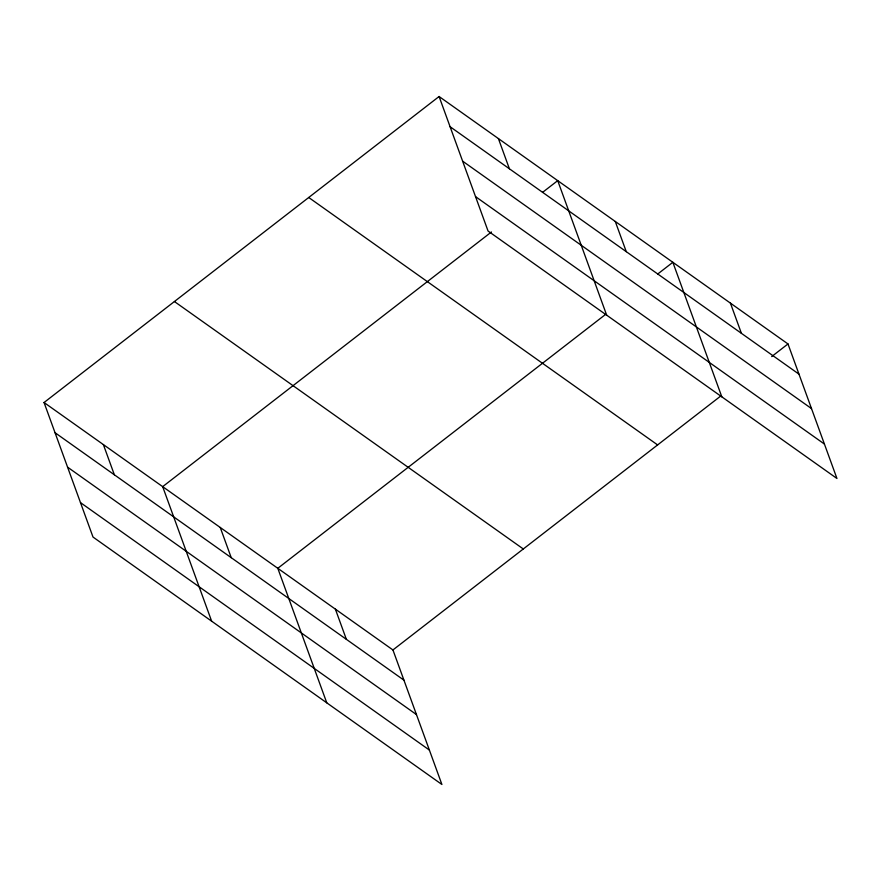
<?xml version="1.0" encoding="UTF-8"?>
<svg xmlns="http://www.w3.org/2000/svg" width="881" height="881" viewBox="0 0 881 881"><rect width="100%" height="100%" fill="white"/><g stroke="black" fill="none" stroke-linecap="round" stroke-linejoin="round"><path stroke-width="1.32" d="M44.05 402.518L392.937 649.958L441.91 784.486L93.012 537.047L44.05 402.518L439.09 96.514L787.988 343.953L836.95 478.482L488.063 231.042L439.09 96.514M491.444 231.978L162.677 486.642L211.638 621.182M542.509 192.421L557.717 180.638L606.679 315.178M605.489 314.473L277.801 568.3L326.774 702.829M657.644 274.079L672.853 262.296L721.814 396.835M392.937 649.958L720.625 396.12M771.69 356.574L787.988 343.953M450.081 126.71L798.979 374.15M462.613 161.146L811.511 408.586M475.531 196.617L824.418 444.057M308.724 197.498L657.622 444.927M174.416 301.533L523.303 548.973M55.04 432.714L403.927 680.154M67.573 467.15L416.46 714.579M80.49 502.622L429.377 750.061M730.415 303.119L741.406 333.326M615.279 221.472L626.27 251.669M498.404 138.581L509.394 168.778M335.375 609.123L346.365 639.32M220.239 527.466L231.229 557.673M103.363 444.575L114.354 474.782"/></g></svg>
